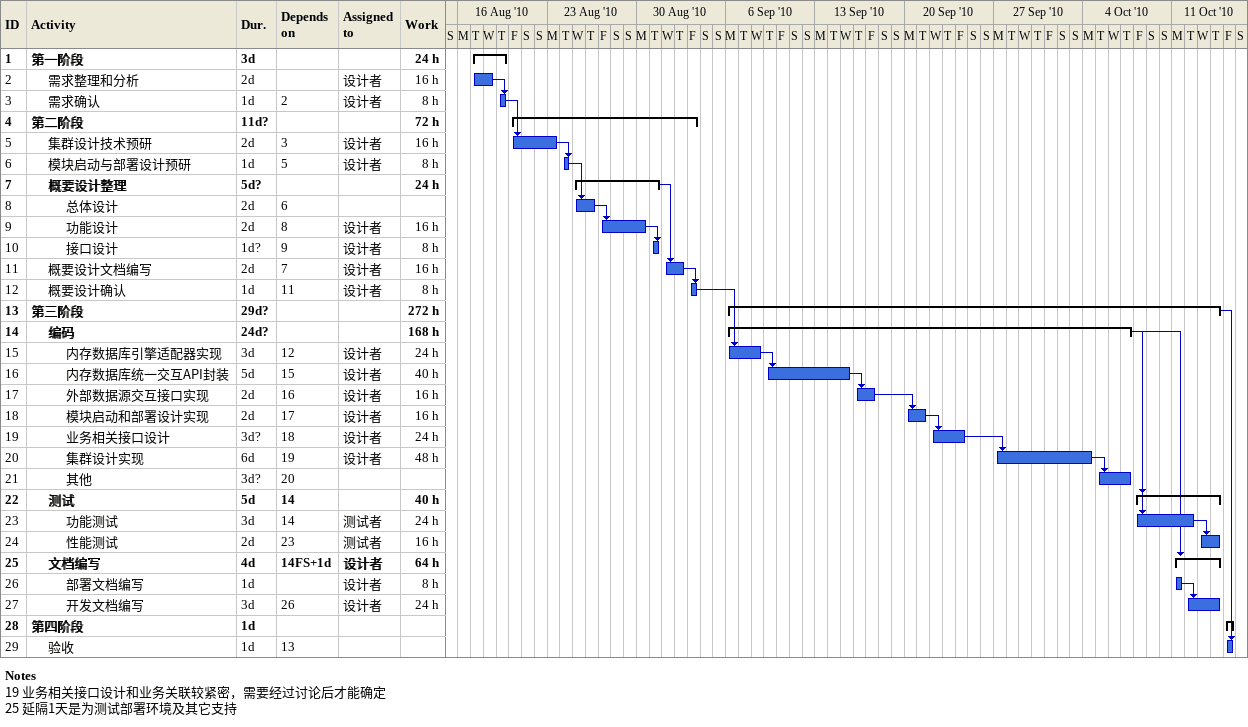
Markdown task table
| ID | Level | Task | Duration | Start | Finish | Predecessors | Resources | Work (h) |
|---|---|---|---|---|---|---|---|---|
| 1 | 1 | **第一阶段** | 3d | 2010-08-17 | 2010-08-19 |  |  | 24 |
| 2 | 2 | 需求整理和分析 | 2d | 2010-08-17 | 2010-08-18 |  | 设计者 | 16 |
| 3 | 2 | 需求确认 | 1d | 2010-08-19 | 2010-08-19 | 2 | 设计者 | 8 |
| 4 | 1 | **第二阶段** | 11d? | 2010-08-20 | 2010-09-03 |  |  | 72 |
| 5 | 2 | 集群设计技术预研 | 2d | 2010-08-20 | 2010-08-23 | 3 | 设计者 | 16 |
| 6 | 2 | 模块启动与部署设计预研 | 1d | 2010-08-24 | 2010-08-24 | 5 | 设计者 | 8 |
| 7 | 2 | **概要设计整理** | 5d? | 2010-08-25 | 2010-08-31 |  |  | 24 |
| 8 | 3 | 总体设计 | 2d | 2010-08-25 | 2010-08-26 | 6 |  |  |
| 9 | 3 | 功能设计 | 2d | 2010-08-27 | 2010-08-30 | 8 | 设计者 | 16 |
| 10 | 3 | 接口设计 | 1d? | 2010-08-31 | 2010-08-31 | 9 | 设计者 | 8 |
| 11 | 2 | 概要设计文档编写 | 2d | 2010-09-01 | 2010-09-02 | 7 | 设计者 | 16 |
| 12 | 2 | 概要设计确认 | 1d | 2010-09-03 | 2010-09-03 | 11 | 设计者 | 8 |
| 13 | 1 | **第三阶段** | 29d? | 2010-09-06 | 2010-10-14 |  |  | 272 |
| 14 | 2 | **编码** | 24d? | 2010-09-06 | 2010-10-07 |  |  | 168 |
| 15 | 3 | 内存数据库引擎适配器实现 | 3d | 2010-09-06 | 2010-09-08 | 12 | 设计者 | 24 |
| 16 | 3 | 内存数据库统一交互API封装 | 5d | 2010-09-09 | 2010-09-15 | 15 | 设计者 | 40 |
| 17 | 3 | 外部数据源交互接口实现 | 2d | 2010-09-16 | 2010-09-17 | 16 | 设计者 | 16 |
| 18 | 3 | 模块启动和部署设计实现 | 2d | 2010-09-20 | 2010-09-21 | 17 | 设计者 | 16 |
| 19 | 3 | 业务相关接口设计 | 3d? | 2010-09-22 | 2010-09-24 | 18 | 设计者 | 24 |
| 20 | 3 | 集群设计实现 | 6d | 2010-09-27 | 2010-10-04 | 19 | 设计者 | 48 |
| 21 | 3 | 其他 | 3d? | 2010-10-05 | 2010-10-07 | 20 |  |  |
| 22 | 2 | **测试** | 5d | 2010-10-08 | 2010-10-14 | 14 |  | 40 |
| 23 | 3 | 功能测试 | 3d | 2010-10-08 | 2010-10-12 | 14 | 测试者 | 24 |
| 24 | 3 | 性能测试 | 2d | 2010-10-13 | 2010-10-14 | 23 | 测试者 | 16 |
| 25 | 2 | **文档编写** | 4d | 2010-10-11 | 2010-10-14 | 14FS+1d | 设计者 | 64 |
| 26 | 3 | 部署文档编写 | 1d | 2010-10-11 | 2010-10-11 |  | 设计者 | 8 |
| 27 | 3 | 开发文档编写 | 3d | 2010-10-12 | 2010-10-14 | 26 | 设计者 | 24 |
| 28 | 1 | **第四阶段** | 1d | 2010-10-15 | 2010-10-15 |  |  |  |
| 29 | 2 | 验收 | 1d | 2010-10-15 | 2010-10-15 | 13 |  |  |

Notes
- 19: 业务相关接口设计和业务关联较紧密，需要经过讨论后才能确定
- 25: 延隔1天是为测试部署环境及其它支持
